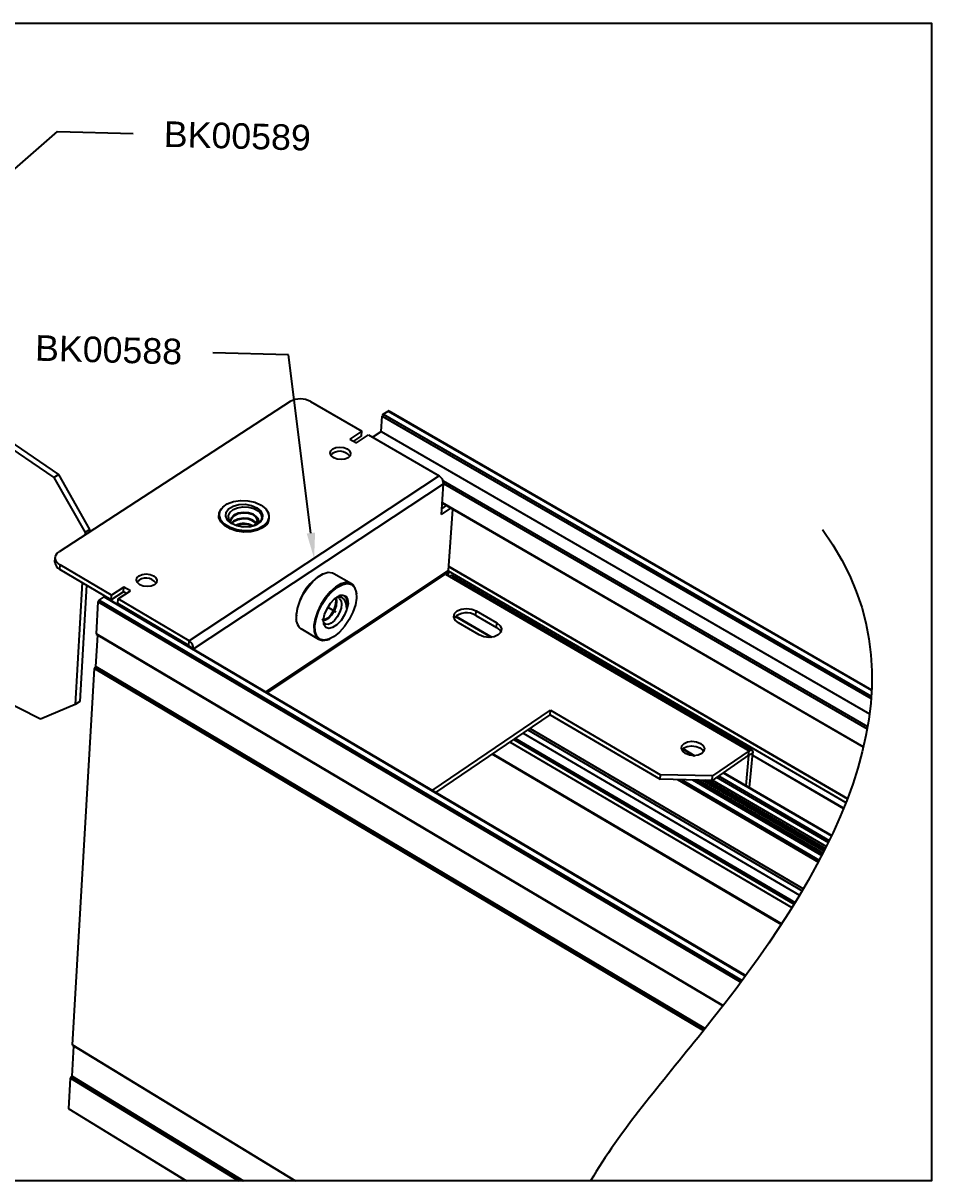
# Model space of a CAD drawing. Extents: x -0.4 to 13.1, y -8.5 to 0.
# Drawn here: x 6.37 to 13.12, y -8.51 to 0 of the extents above; entities that cross this region are included whole.
import ezdxf
from ezdxf import colors
from ezdxf.entities.mleader import LeaderData, LeaderLine
from ezdxf.math import Vec2, Vec3

# ---------------------------------------------------------------- set-up
doc = ezdxf.new("R2010")
doc.units = 0
doc.header["$LTSCALE"] = 0.5
doc.header["$MEASUREMENT"] = 0
for name, color, linetype in [('Brackets', 181, 'CONTINUOUS'), ('Dimension', 10, 'CONTINUOUS'), ('FAB DWG', 221, 'CONTINUOUS'), ('Housing', 150, 'CONTINUOUS')]:
    doc.layers.add(name, color=color, linetype=linetype)
doc.layers.add('Text-Unprinted', color=131, linetype='CONTINUOUS', plot=False)
doc.styles.get("Standard").update_dxf_attribs({"font": 'arial.ttf'})

msp = doc.modelspace()

# ---------------------------------------------------------------- linework, layer by layer
at = {"layer": 'Brackets', "linetype": 'Continuous', "transparency": 16777216}
for p, q in [((8.3368, -2.7804), (6.6378, -3.8856)), ((8.4871, -2.7808), (8.8635, -2.9986)), ((6.1068, -2.9579), (6.6334, -3.318)), ((6.0733, -2.9794), (6.5999, -3.3397)), ((8.8635, -2.9986), (8.7757, -3.0562)), ((8.7757, -3.0562), (8.8239, -3.0841)), ((8.8612, -3.0324), (8.8018, -3.0713)), ((8.8239, -3.0841), (8.9117, -3.0265)), ((8.8612, -3.0324), (8.8635, -2.9986)), ((8.9117, -3.0265), (9.4319, -3.3275)), ((6.5999, -3.3397), (6.6334, -3.318)), ((6.5999, -3.3397), (6.8296, -3.7426)), ((6.6334, -3.318), (6.863, -3.7209)), ((9.4319, -3.3275), (7.5941, -4.5402)), ((7.6274, -4.5987), (9.4647, -3.3852)), ((9.4481, -3.6109), (9.4647, -3.3852)), ((9.4481, -3.6109), (9.5188, -3.564)), ((9.4512, -3.5688), (9.4866, -3.5453)), ((9.5309, -3.571), (9.4974, -4.0222)), ((7.8252, -3.6491), (7.8214, -3.6397)), ((6.8296, -3.7426), (6.8285, -3.7615)), ((6.8296, -3.7426), (6.863, -3.7209)), ((6.863, -3.7209), (6.8619, -3.7398)), ((8.0902, -3.6726), (8.0758, -3.6889)), ((8.1714, -3.6623), (8.1664, -3.6711)), ((6.6082, -3.9608), (6.6101, -3.9269)), ((6.6438, -4.0139), (6.6457, -3.9799)), ((7.0236, -4.2032), (6.6457, -3.9799)), ((7.0216, -4.2372), (6.6438, -4.0139)), ((9.4974, -4.0222), (8.1568, -4.9143)), ((8.1684, -4.9211), (9.4796, -4.0485)), ((8.5747, -4.0484), (8.5797, -4.0461)), ((8.6584, -4.0435), (8.7878, -4.1191)), ((9.5034, -4.0327), (9.4796, -4.0485)), ((9.4796, -4.0485), (9.5086, -4.0653)), ((9.5013, -4.0611), (9.5034, -4.0327)), ((9.5086, -4.0653), (11.7097, -5.3469)), ((9.5294, -4.0616), (11.7303, -5.3429)), ((6.8085, -4.1112), (6.7573, -5.006)), ((6.8395, -4.1295), (6.7905, -4.9841)), ((7.1138, -4.1441), (7.0236, -4.2032)), ((7.1118, -4.1781), (7.1138, -4.1441)), ((7.1621, -4.1727), (7.1138, -4.1441)), ((7.1118, -4.1781), (7.0216, -4.2372)), ((7.0216, -4.2372), (7.0236, -4.2032)), ((7.0699, -4.2657), (7.0719, -4.2317)), ((7.0719, -4.2317), (7.1621, -4.1727)), ((7.5941, -4.5402), (7.0719, -4.2317)), ((7.1339, -4.1912), (7.1118, -4.1781)), ((8.8239, -4.1884), (8.8244, -4.1939)), ((7.592, -4.5742), (7.0699, -4.2657)), ((8.6139, -4.292), (8.6722, -4.3262)), ((9.7028, -4.3529), (9.7053, -4.3194)), ((9.7053, -4.3194), (9.8567, -4.4076)), ((8.3819, -4.3468), (8.3821, -4.3768)), ((8.3826, -4.3822), (8.3821, -4.3768)), ((9.7256, -4.4954), (9.5742, -4.407)), ((9.7028, -4.3529), (9.8541, -4.4412)), ((9.8541, -4.4412), (9.8567, -4.4076)), ((8.548, -4.5282), (8.4187, -4.4522)), ((7.592, -4.5742), (7.5941, -4.5402)), ((7.595, -4.5795), (7.5948, -4.5822)), ((7.595, -4.5795), (7.6274, -4.5987)), ((8.6311, -4.5236), (8.6261, -4.5258)), ((7.6274, -4.5987), (7.6273, -4.6013)), ((6.5012, -5.116), (5.9756, -4.8518)), ((6.7573, -5.006), (6.5012, -5.116)), ((6.7905, -4.9841), (6.7573, -5.006)), ((9.3816, -5.6382), (10.2506, -5.0498)), ((9.4068, -5.6531), (10.248, -5.0835)), ((10.248, -5.0835), (10.2506, -5.0498)), ((10.248, -5.0835), (11.056, -5.5564)), ((10.2506, -5.0498), (11.0589, -5.5228)), ((11.7097, -5.3469), (11.4408, -5.5316)), ((11.7067, -5.3805), (11.7097, -5.3469)), ((11.7067, -5.3805), (11.4378, -5.5653)), ((11.6895, -5.6035), (11.7092, -5.382)), ((11.7092, -5.382), (11.7067, -5.3805)), ((11.7092, -5.382), (11.7369, -5.3629)), ((11.7142, -5.6179), (11.7369, -5.3629)), ((11.056, -5.5564), (11.0589, -5.5228)), ((11.4408, -5.5316), (11.0589, -5.5228)), ((11.4378, -5.5653), (11.056, -5.5564)), ((11.4378, -5.5653), (11.4408, -5.5316))]:
    msp.add_line(p, q, dxfattribs=at)
at = {"layer": 'Brackets', "linetype": 'Continuous', "transparency": 16777216, "flags": 128}
for points in [[(8.7626, -3.1937), (8.7394, -3.2036), (8.7112, -3.207), (8.6823, -3.2034), (8.657, -3.1934), (8.6392, -3.1784), (8.6317, -3.1609), (8.6355, -3.1433), (8.6501, -3.1285), (8.6732, -3.1186), (8.7014, -3.1152), (8.7303, -3.1188), (8.7556, -3.1288), (8.7734, -3.1437), (8.7809, -3.1613), (8.7771, -3.1788), (8.7626, -3.1937)], [(8.1378, -3.7067), (8.0973, -3.7262), (8.0488, -3.7375), (7.9961, -3.7397), (7.9437, -3.7326), (7.8956, -3.7168), (7.8558, -3.6935), (7.8277, -3.6647), (7.8133, -3.6327), (7.8139, -3.6001), (7.8294, -3.5695), (7.83, -3.5689)], [(8.1232, -3.5422), (8.157, -3.5698), (8.1767, -3.6018), (8.1805, -3.6353), (8.1682, -3.6675), (8.1408, -3.6953), (8.1007, -3.7164), (8.0515, -3.7289), (7.9976, -3.7315), (7.9437, -3.7242), (7.8948, -3.7075), (7.855, -3.683), (7.8281, -3.6528), (7.8163, -3.6196), (7.8206, -3.5864), (7.8408, -3.5561), (7.875, -3.5315), (7.9201, -3.5146), (7.9721, -3.507), (8.0265, -3.5093), (8.0784, -3.5214), (8.1232, -3.5422)], [(8.0917, -3.5616), (8.1201, -3.586), (8.1339, -3.6145), (8.1314, -3.6435), (8.1128, -3.6696), (8.0804, -3.6896), (8.0381, -3.7011), (7.991, -3.7027), (7.9448, -3.6942), (7.9051, -3.6766), (7.8767, -3.6521), (7.863, -3.6237), (7.8656, -3.5947), (7.8843, -3.5686), (7.9167, -3.5487), (7.9589, -3.5372), (8.0059, -3.5356), (8.052, -3.5441), (8.0917, -3.5616)], [(7.9139, -3.6797), (7.8979, -3.6663), (7.885, -3.6431), (7.8838, -3.6184), (7.8953, -3.5946), (7.9185, -3.5749), (7.9508, -3.561), (7.9901, -3.5542), (8.0309, -3.556), (8.0689, -3.5658), (8.101, -3.5829), (8.122, -3.6052), (8.1298, -3.6299), (8.1234, -3.6553), (8.1168, -3.6646), (8.1168, -3.6646)], [(8.1664, -3.6711), (8.1633, -3.6762), (8.1366, -3.7034), (8.0975, -3.7239), (8.0496, -3.7361), (7.997, -3.7387), (7.9445, -3.7315), (7.8967, -3.7153), (7.858, -3.6914), (7.8317, -3.6619), (7.8252, -3.6491)], [(8.0902, -3.6726), (8.0957, -3.6527), (8.0869, -3.6321), (8.064, -3.6143), (8.0305, -3.603), (7.993, -3.6001), (7.9543, -3.6069), (7.9229, -3.622), (7.9024, -3.6439), (7.897, -3.6654)], [(8.0862, -3.6255), (8.0643, -3.609), (8.0309, -3.5977), (7.9933, -3.5949), (7.9547, -3.6016), (7.9232, -3.6167), (7.9027, -3.6386), (7.8973, -3.6601)], [(8.0872, -3.6761), (8.0834, -3.6678), (8.0616, -3.6513), (8.0281, -3.64), (7.9906, -3.6372), (7.9519, -3.6439), (7.9205, -3.6591), (7.9068, -3.6737)], [(8.0865, -3.6798), (8.0842, -3.6744), (8.0612, -3.6566), (8.0278, -3.6453), (7.9902, -3.6425), (7.9516, -3.6492), (7.9202, -3.6644), (7.9094, -3.6759)], [(8.0361, -3.7017), (8.0726, -3.6928), (8.0981, -3.6766), (8.1072, -3.6578), (8.102, -3.6401), (8.0862, -3.6255)], [(6.6457, -3.9799), (6.6315, -3.9698), (6.6205, -3.9582), (6.6134, -3.9457), (6.6102, -3.9326), (6.6112, -3.9196), (6.6162, -3.9071), (6.6252, -3.8956), (6.6378, -3.8856)], [(7.3388, -4.1271), (7.3152, -4.1372), (7.2866, -4.1407), (7.2574, -4.1371), (7.232, -4.1269), (7.2142, -4.1116), (7.2069, -4.0937), (7.211, -4.0758), (7.226, -4.0606), (7.2496, -4.0506), (7.2781, -4.0471), (7.3073, -4.0507), (7.3327, -4.0609), (7.3505, -4.0761), (7.3579, -4.094), (7.3538, -4.112), (7.3388, -4.1271)], [(8.3824, -4.3515), (8.3905, -4.302), (8.4078, -4.2491), (8.4334, -4.196), (8.4657, -4.1462), (8.5025, -4.1029), (8.5416, -4.0687), (8.5806, -4.0458), (8.6168, -4.0356), (8.6481, -4.0387), (8.6584, -4.0435)], [(8.8239, -4.1884), (8.8179, -4.1591), (8.802, -4.1307), (8.7776, -4.1144), (8.7463, -4.1113), (8.71, -4.1215), (8.6711, -4.1445), (8.632, -4.1787), (8.5952, -4.2221), (8.5629, -4.2719), (8.5373, -4.325), (8.5199, -4.378), (8.5118, -4.4275)], [(8.5194, -4.4275), (8.5278, -4.377), (8.5461, -4.323), (8.573, -4.2692), (8.6066, -4.2192), (8.6448, -4.1766), (8.6847, -4.1442), (8.7238, -4.1242), (8.7594, -4.118), (8.7889, -4.126), (8.8105, -4.1477), (8.8227, -4.1814), (8.8246, -4.225), (8.8161, -4.2755), (8.7978, -4.3294), (8.771, -4.383), (8.7375, -4.4328), (8.6995, -4.4753), (8.6596, -4.5077), (8.6206, -4.5278), (8.585, -4.5341), (8.5554, -4.5263), (8.5337, -4.5048), (8.5214, -4.4711), (8.5194, -4.4275)], [(8.6703, -4.2273), (8.6735, -4.245), (8.6689, -4.2801), (8.6557, -4.3155), (8.6355, -4.3487), (8.6126, -4.3726), (8.5905, -4.3847), (8.5727, -4.3834), (8.5727, -4.3834)], [(8.6739, -4.2242), (8.6786, -4.2479), (8.674, -4.283), (8.6607, -4.3185), (8.6405, -4.3517), (8.6177, -4.3755), (8.5956, -4.3877), (8.5777, -4.3864), (8.5777, -4.3864)], [(8.582, -4.386), (8.5899, -4.3457), (8.6078, -4.303), (8.6335, -4.263), (8.6638, -4.2308), (8.6951, -4.21), (8.7237, -4.2033), (8.746, -4.2114), (8.7594, -4.2333), (8.7622, -4.2664), (8.7543, -4.3067), (8.7364, -4.3493), (8.7108, -4.3892), (8.6805, -4.4215), (8.6492, -4.4422), (8.6207, -4.449), (8.5984, -4.441), (8.5849, -4.4191), (8.582, -4.386)], [(8.582, -4.386), (8.5899, -4.3457), (8.6078, -4.303), (8.6335, -4.263), (8.6638, -4.2308), (8.6951, -4.21), (8.7237, -4.2033), (8.746, -4.2114), (8.7594, -4.2333), (8.7622, -4.2664), (8.7543, -4.3067), (8.7364, -4.3493), (8.7108, -4.3892), (8.6805, -4.4215), (8.6492, -4.4422), (8.6207, -4.449), (8.5984, -4.441), (8.5849, -4.4191), (8.582, -4.386)], [(8.7004, -4.2285), (8.7111, -4.245), (8.7148, -4.2693), (8.7109, -4.2992), (8.6998, -4.331), (8.6829, -4.3623), (8.6616, -4.3895), (8.6387, -4.4087), (8.6168, -4.4184), (8.598, -4.4171), (8.5853, -4.4045), (8.5822, -4.391)], [(8.7529, -4.3008), (8.7497, -4.2643), (8.7367, -4.236), (8.7147, -4.2195), (8.6873, -4.2172), (8.6791, -4.2197)], [(8.7316, -4.2049), (8.7317, -4.2049), (8.7505, -4.2274), (8.7572, -4.2652), (8.7529, -4.3008)], [(9.5742, -4.407), (9.5502, -4.3868), (9.5399, -4.363), (9.5448, -4.3392), (9.5642, -4.319), (9.595, -4.3056), (9.6326, -4.301), (9.6714, -4.3058), (9.7053, -4.3194)], [(9.8567, -4.4076), (9.8807, -4.4279), (9.8911, -4.4517), (9.8863, -4.4756), (9.867, -4.4957), (9.8362, -4.5092), (9.7985, -4.5139), (9.7596, -4.509), (9.7256, -4.4954)], [(8.5118, -4.4275), (8.5136, -4.4705), (8.5251, -4.5043), (8.5455, -4.5267), (8.5737, -4.5363), (8.6077, -4.5325), (8.6261, -4.5258)], [(9.8541, -4.4412), (9.8781, -4.4614), (9.8868, -4.4773)], [(11.3619, -5.3679), (11.3361, -5.3794), (11.3043, -5.3834), (11.2716, -5.3793), (11.2427, -5.3677), (11.2222, -5.3505), (11.2132, -5.3301), (11.217, -5.3099), (11.233, -5.2927), (11.2588, -5.2812), (11.2905, -5.2772), (11.3233, -5.2813), (11.3521, -5.2929), (11.3726, -5.3101), (11.3817, -5.3304), (11.3779, -5.3507), (11.3619, -5.3679)], [(11.2168, -5.3391), (11.2301, -5.3263), (11.2559, -5.3149), (11.2876, -5.3109), (11.3204, -5.315), (11.3492, -5.3265), (11.3697, -5.3437), (11.3762, -5.3547)], [(11.7097, -5.3469), (11.7156, -5.3435), (11.7211, -5.3417), (11.7261, -5.3415), (11.7303, -5.3429), (11.7336, -5.3459), (11.7359, -5.3504), (11.737, -5.3561), (11.7369, -5.3629)]]:
    msp.add_lwpolyline(points, dxfattribs=at)
at = {"layer": 'Brackets', "linetype": 'Continuous', "transparency": 16777216}
for centre, radius, start, end in [((8.4115, -2.9164), 0.1552, 60.86395, 118.77782), ((8.7009, -3.239), 0.0927, 37.48756, 134.41311), ((9.3973, -3.3853), 0.0674, 0.06932, 59.09821), ((8.0549, -3.6519), 0.0409, 329.58706, 40.18884), ((8.1013, -3.633), 0.0823, 296.33625, 34.14693), ((7.9965, -3.7986), 0.1219, 58.23892, 118.41172), ((7.9952, -3.816), 0.1324, 63.59241, 112.68275), ((8.0384, -3.5895), 0.1085, 291.69741, 316.23398), ((6.668, -3.9591), 0.0599, 181.62715, 246.15363), ((7.2777, -4.1713), 0.093, 37.62142, 135.49636), ((8.7689, -4.3853), 0.3889, 119.96292, 174.32633), ((9.5096, -4.0222), 0.0122, 180.15152, 239.03826), ((9.522, -4.0806), 0.0204, 68.63667, 131.36297), ((8.6808, -4.2476), 0.0274, 44.27575, 99.68175), ((8.7157, -4.25), 0.0448, 33.6668, 126.19292), ((8.6483, -4.2628), 0.1113, 340.04645, 19.77933), ((9.6342, -4.4604), 0.1275, 57.47147, 135.40563), ((8.4769, -4.3744), 0.0972, 166.4344, 233.22972), ((7.5887, -4.5796), 0.00633, 0.78353, 58.55636), ((7.5578, -4.5997), 0.0697, 0.77477, 58.56367), ((11.7078, -5.3815), 0.00146, 340.23879, 138.95375)]:
    msp.add_arc(centre, radius, start, end, dxfattribs=at)
at = {"layer": 'Dimension', "transparency": 16777216}
msp.add_open_spline([(12.2498, -3.7212), (13.1199, -4.912), (11.9878, -6.7409), (10.7631, -8.1358), (10.5452, -8.5077)], degree=3, knots=[0, 0, 0, 0, 1, 1.32827, 1.32827, 1.32827, 1.32827], dxfattribs=at)
at = {"layer": 'Housing', "linetype": 'Continuous', "transparency": 16777216}
for p, q in [((9.0059, -3.0011), (9.0139, -2.887)), ((9.0139, -2.887), (12.6073, -4.9621)), ((9.0215, -2.874), (9.0566, -2.851)), ((9.0215, -2.874), (12.6085, -4.9451)), ((9.0566, -2.851), (12.6109, -4.9024)), ((9.0614, -2.8502), (12.6111, -4.8989)), ((8.9411, -3.0435), (9.0059, -3.0011)), ((9.0059, -3.0011), (12.5956, -5.0764)), ((9.4614, -3.3642), (12.5816, -5.1698)), ((9.4648, -3.3837), (12.5788, -5.1859)), ((12.5508, -5.3211), (9.4543, -3.5266)), ((9.4545, -3.523), (12.5516, -5.3178)), ((9.4996, -3.9928), (12.4332, -5.6998)), ((9.4997, -3.9913), (12.4337, -5.6985)), ((9.4978, -4.0254), (12.4224, -5.7277)), ((6.9125, -4.4882), (6.9261, -4.2536)), ((6.9261, -4.2536), (11.6504, -7.0475)), ((6.9338, -4.2403), (6.97, -4.2167)), ((6.9338, -4.2403), (11.6598, -7.0347)), ((6.97, -4.2167), (11.6835, -7.0026)), ((6.975, -4.2158), (11.6855, -6.9998)), ((9.5525, -4.3598), (9.8149, -4.513)), ((9.5549, -4.3576), (9.8201, -4.5124)), ((6.9091, -4.7269), (6.9224, -4.4976)), ((6.9125, -4.4882), (11.5204, -7.2193)), ((11.5184, -7.2218), (6.9142, -4.4928)), ((6.7374, -7.5088), (6.8977, -4.7425)), ((6.8977, -4.7425), (11.3761, -7.4031)), ((6.9055, -4.7292), (6.9091, -4.7269)), ((6.9055, -4.7292), (11.386, -7.3907)), ((6.9091, -4.7269), (11.3885, -7.3876)), ((10.101, -5.183), (12.1099, -6.3609)), ((9.9809, -5.2643), (12.0416, -6.4743)), ((9.9873, -5.26), (12.0453, -6.4683)), ((9.993, -5.2561), (12.0486, -6.4629)), ((10.0506, -5.2171), (12.0815, -6.4087)), ((10.0842, -5.1944), (12.1005, -6.3768)), ((10.0842, -5.1944), (12.1005, -6.3768)), ((9.9533, -5.283), (12.0256, -6.5001)), ((11.2212, -5.3338), (11.3061, -5.3834)), ((11.2235, -5.3315), (11.312, -5.3832)), ((11.947, -6.6233), (9.8209, -5.3727)), ((9.8265, -5.3689), (11.9504, -6.6181)), ((11.7354, -5.3806), (12.4052, -5.7707)), ((11.7355, -5.3788), (12.4059, -5.7692)), ((11.5204, -5.5085), (12.3162, -5.9729)), ((11.5233, -5.5065), (12.3175, -5.9701)), ((11.1839, -5.5594), (12.2194, -6.1652)), ((11.2154, -5.5601), (12.2266, -6.1516)), ((11.2942, -5.5619), (12.2445, -6.1175)), ((11.3007, -5.5621), (12.2459, -6.1147)), ((12.2485, -6.1096), (11.3124, -5.5624)), ((11.3365, -5.5629), (12.2539, -6.0992)), ((11.3687, -5.5637), (12.2611, -6.0852)), ((12.2659, -6.0755), (11.3908, -5.5642)), ((11.415, -5.5647), (12.2712, -6.065)), ((11.442, -5.5624), (12.2783, -6.051)), ((11.4718, -5.5419), (12.2929, -6.0214)), ((11.4857, -5.5324), (12.2996, -6.0076)), ((6.7343, -7.738), (6.747, -7.518)), ((6.7374, -7.5088), (8.376, -8.5077)), ((8.3705, -8.5077), (6.7389, -7.5131)), ((6.7307, -7.7404), (6.7343, -7.738)), ((6.7307, -7.7404), (7.9867, -8.5077)), ((6.7343, -7.738), (7.9943, -8.5077)), ((6.7102, -7.9777), (6.7232, -7.7534)), ((6.7232, -7.7534), (7.9578, -8.5077)), ((6.7102, -7.9777), (7.5758, -8.5077)), ((7.5704, -8.5077), (6.7117, -7.9819))]:
    msp.add_line(p, q, dxfattribs=at)
for centre, radius, start, end in [((9.0326, -2.8891), 0.0188, 126.02603, 173.44878), ((9.0596, -2.8545), 0.00464, 68.30939, 130.71346), ((6.9448, -4.2556), 0.0188, 125.67116, 173.81016), ((6.9731, -4.22), 0.0046, 65.70441, 132.90387), ((6.9171, -4.4891), 0.00473, 169.36731, 231.47), ((6.9164, -4.7445), 0.0188, 125.7405, 173.73953), ((6.7417, -7.5096), 0.00442, 169.19678, 231.12723), ((6.7418, -7.7556), 0.0188, 126.167, 173.30504), ((6.7145, -7.9785), 0.00437, 169.16951, 231.07397)]:
    msp.add_arc(centre, radius, start, end, dxfattribs=at)
at = {"layer": 'Text-Unprinted', "transparency": 16777216}
msp.add_lwpolyline([(0, 0), (13.0514, 0), (13.0514, -8.5077), (0, -8.5077)], close=True, dxfattribs=at)

# ---------------------------------------------------------------- leaders
at = {"layer": 'FAB DWG', "transparency": 16777216}
ml = msp.add_multileader_mtext('Standard', dxfattribs=at)
ml.set_content('BK00589', color=256)
ml.set_leader_properties()
ml.build(insert=Vec2(0, 0))
ml.multileader.update_dxf_attribs({"dogleg_length": 0.2229, "arrow_head_size": 0.188})
ctx = ml.context
ctx.base_point, ctx.char_height, ctx.arrow_head_size, ctx.landing_gap_size, ctx.plane_origin, ctx.plane_x_axis, ctx.plane_y_axis = Vec3(7.1836, -0.81), 0.188, 0.188, 0.225, Vec3(6.024, -1.3221), Vec3(0.999653, -0.026327), Vec3(0.026327, 0.999653)
notes = []
notes.append((ctx, [(0, (1, 1, 0), (6.6266, -0.7954), (0.999653, -0.026327), 0.5572, [(0, [(6.024, -1.3221)], 0, [])])]))
ctx.mtext.insert, ctx.mtext.text_direction, ctx.mtext.rotation, ctx.mtext.flow_direction = Vec3(7.411, -0.7204), Vec3(0.999653, -0.026327), 6.256855, 5
ml = msp.add_multileader_mtext('Standard', dxfattribs=at)
ml.set_content('BK00588', color=256)
ml.set_leader_properties()
ml.build(insert=Vec2(0, 0))
ml.multileader.update_dxf_attribs({"dogleg_length": 0.2229, "arrow_head_size": 0.188})
ctx = ml.context
ctx.base_point, ctx.char_height, ctx.arrow_head_size, ctx.landing_gap_size, ctx.plane_origin, ctx.plane_x_axis, ctx.plane_y_axis = Vec3(6.2682, -2.3826), 0.188, 0.188, 0.225, Vec3(8.513, -3.9338), Vec3(0.999653, -0.026327), Vec3(0.026327, 0.999653)
ctx.text_align_type = 2
notes.append((ctx, [(1, (1, 1, 0), (8.3246, -2.4367), (-0.999653, 0.026327), 0.5572, [(0, [(8.513, -3.9338)], 0, [])])]))
ctx.mtext.insert, ctx.mtext.text_direction, ctx.mtext.rotation, ctx.mtext.alignment, ctx.mtext.flow_direction = Vec3(7.5452, -2.3206), Vec3(0.999653, -0.026327), 6.256855, 3, 5
for ctx, leaders in notes:
    for number, flags, end, landing, length, lines in leaders:
        leader = LeaderData()
        leader.index, (leader.has_last_leader_line, leader.has_dogleg_vector, leader.attachment_direction) = number, flags
        leader.last_leader_point, leader.dogleg_vector, leader.dogleg_length = Vec3(end), Vec3(landing), length
        for number, points, colour, breaks in lines:
            line = LeaderLine()
            line.index, line.vertices, line.color, line.breaks = number, Vec3.list(points), colors.encode_raw_color(colour), breaks
            leader.lines.append(line)
        ctx.leaders.append(leader)

doc.saveas('drawing.dxf')
